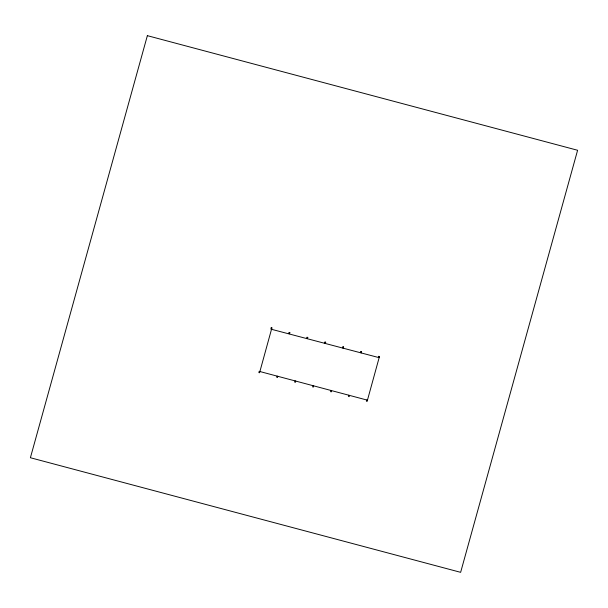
<?xml version="1.0" encoding="UTF-8"?>
<svg xmlns="http://www.w3.org/2000/svg" width="608" height="608" viewBox="0 0 608 608"><rect width="100%" height="100%" fill="white"/><g stroke="black" fill="none" stroke-linecap="round" stroke-linejoin="round"><path stroke-width="0.91" d="M379.141 357.664L270.887 329.133L271.229 327.598M271.928 327.788L259.548 372.757L258.856 372.575L259.19 371.344L367.452 400.178M277.119 376.116L276.777 377.348L277.476 377.53L277.818 376.306M289.157 332.378L288.815 333.602M289.856 332.561L289.514 333.792M295.047 380.889L294.705 382.12L295.404 382.31L295.746 381.079M307.078 337.151L306.744 338.382M307.777 337.334L307.443 338.565M312.976 385.67L312.634 386.893L313.333 387.083L313.675 385.852M325.006 341.924L324.664 343.155M325.706 342.114L325.364 343.338M330.896 390.442L330.554 391.674L331.254 391.856L331.596 390.625M342.935 346.697L342.593 347.928M343.634 346.887L343.292 348.118M348.825 395.215L348.483 396.446L349.182 396.636L349.524 395.405M360.863 351.477L360.521 352.708M361.562 351.66L361.22 352.891M366.753 399.996L366.411 401.219L367.11 401.409L379.483 356.44M378.784 356.25L378.442 357.481M271.229 327.902L271.928 328.092M289.157 332.682L289.856 332.865M307.086 337.455L307.785 337.638M325.006 342.228L325.706 342.418M342.935 347.008L343.634 347.191M360.863 351.781L361.562 351.964M378.792 356.554L379.491 356.744M147.364 35.667L30.4 457.733L460.636 572.333L577.6 150.267L147.364 35.667"/></g></svg>
